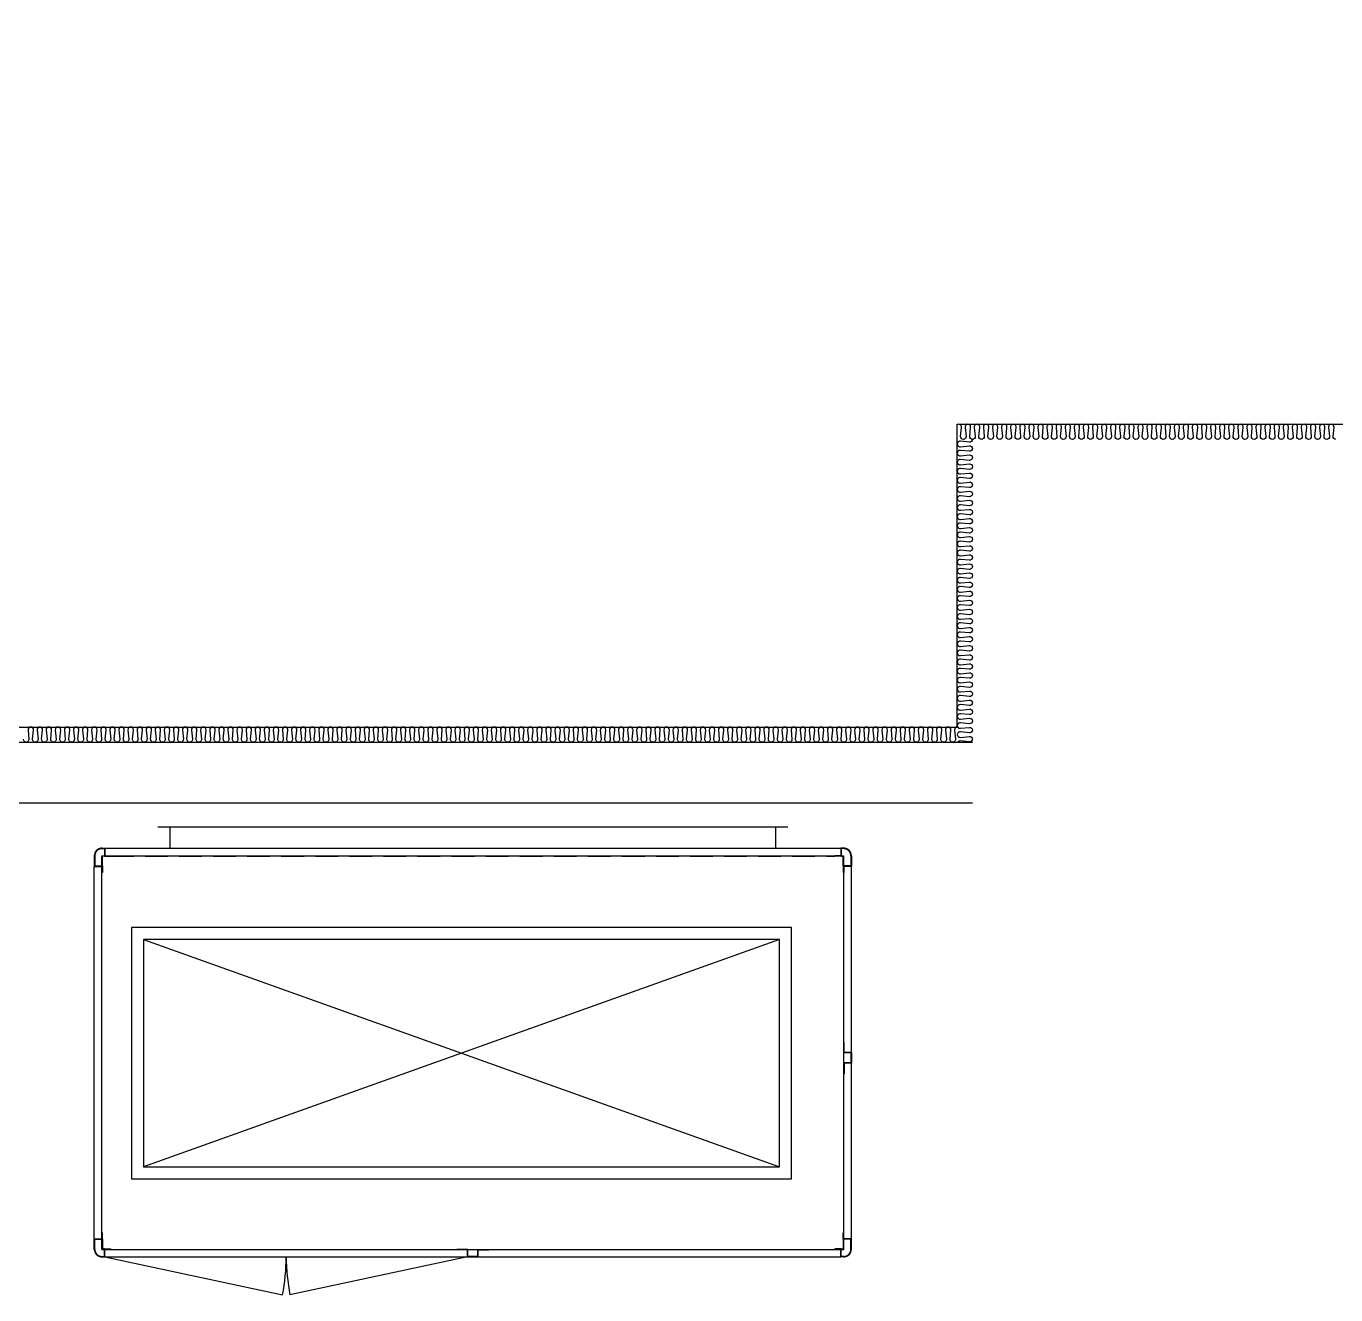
# Model space of a CAD drawing. Header units: millimetres. Extents: x -95754 to 177808, y 34455 to 150605.
# Drawn here: x 120229 to 124554, y 109880 to 114070 of the extents above; entities that cross this region are included whole.
import ezdxf

# ---------------------------------------------------------------- set-up
doc = ezdxf.new("R2010")
doc.units = ezdxf.units.MM
doc.header["$LTSCALE"] = 300
doc.linetypes.add('HIDDEN', pattern=[0.375, 0.25, -0.125])
for name, color, linetype in [('A-ETC-기계', 253, 'Continuous'), ('A-WALL-D', 7, 'Continuous'), ('ISL', 251, 'Continuous')]:
    doc.layers.add(name, color=color, linetype=linetype)

# ---------------------------------------------------------------- blocks, each defined once
blk = doc.blocks.new('A$C7EEB4B3A')
at = {"color": 0, "linetype": 'HIDDEN'}
for p, q in [((36.2, 25), (0, 25)), ((0, 25), (0, 23.8)), ((36.2, 1.2), (36.2, 25)), ((36.2, 1.2), (68.8, 1.2)), ((68.8, 1.2), (68.8, 25)), ((68.8, 25), (105, 25)), ((105, 25), (105, 23.8))]:
    blk.add_line(p, q, dxfattribs=at)
at = {"color": 0}
for p, q in [((35, 23.8), (0, 23.8)), ((35, 0), (35, 23.8)), ((35, 0), (70, 0)), ((70, 0), (70, 23.8)), ((70, 23.8), (105, 23.8))]:
    blk.add_line(p, q, dxfattribs=at)
blk = doc.blocks.new('G$C2C1B598D')
at = {"color": 0}
for p, q in [((-1040, 70), (1040, 70)), ((-1000, 0), (-1000, 70)), ((1000, 70), (1000, 0)), ((-1225, 0), (-1215, 0)), ((-1215, 0), (-1215, -25)), ((-1215, 0), (1215, 0)), ((-1040, 0), (1040, 0)), ((1225, 0), (1215, 0)), ((1215, 0), (1215, -25)), ((-1250, -25), (-1250, -60)), ((-1215, -25), (-1195, -25)), ((1215, -25), (1195, -25)), ((1250, -25), (1250, -60)), ((-1250, -60), (-1225, -60)), ((-1250, -1290.1), (-1250, -60)), ((-1225, -60), (-1225, -80)), ((1250, -60), (1225, -60)), ((1225, -60), (1225, -80)), ((1250, -1290.1), (1250, -60)), ((-1127.5, -262.1), (-1127.5, -1092.1)), ((1052.5, -262.1), (-1127.5, -262.1)), ((-1087.5, -302.1), (-1087.5, -1052.1)), ((-1087.5, -302.1), (1012.5, -1052.1)), ((1012.5, -302.1), (-1087.5, -1052.1)), ((1012.5, -302.1), (-1087.5, -302.1)), ((1012.5, -1052.1), (1012.5, -302.1)), ((1052.5, -1092.1), (1052.5, -262.1)), ((-1087.5, -1052.1), (1012.5, -1052.1)), ((-1127.5, -1092.1), (1052.5, -1092.1)), ((-1250, -1325.1), (-1250, -1290.1)), ((-1250, -1290.1), (-1225, -1290.1)), ((-1225, -1290.1), (-1225, -1270.1)), ((1225, -1290.1), (1225, -1270.1)), ((1250, -1290.1), (1225, -1290.1)), ((1250, -1325.1), (1250, -1290.1)), ((-1215, -1350.1), (-1215, -1325.1)), ((-1215, -1325.1), (-1195, -1325.1)), ((1215, -1325.1), (1195, -1325.1)), ((1215, -1350.1), (1215, -1325.1)), ((-1225, -1350.1), (-1215, -1350.1)), ((-1215, -1350.1), (1215, -1350.1)), ((1225, -1350.1), (1215, -1350.1))]:
    blk.add_line(p, q, dxfattribs=at)
at = {"color": 0, "linetype": 'HIDDEN'}
for p, q in [((-1248.4, -25), (-1248.4, -58.4)), ((-1225, -1.6), (-1216.6, -1.6)), ((-1216.6, -1.6), (-1216.6, -26.6)), ((-1216.6, -26.6), (-1195, -26.6)), ((-1195, -26.6), (-1195, -25)), ((-1195, -26.6), (1195, -26.6)), ((1195, -26.6), (1195, -25)), ((1216.6, -26.6), (1195, -26.6)), ((1225, -1.6), (1216.6, -1.6)), ((1216.6, -1.6), (1216.6, -26.6)), ((1248.4, -25), (1248.4, -58.4)), ((-1248.4, -58.4), (-1223.4, -58.4)), ((-1223.4, -80), (-1225, -80)), ((-1223.4, -58.4), (-1223.4, -80)), ((1248.4, -58.4), (1223.4, -58.4)), ((1223.4, -58.4), (1223.4, -80)), ((1223.4, -80), (1225, -80)), ((-1248.4, -1325.1), (-1248.4, -1291.7)), ((-1248.4, -1291.7), (-1223.4, -1291.7)), ((-1223.4, -1270.1), (-1225, -1270.1)), ((-1223.4, -1291.7), (-1223.4, -1270.1)), ((1223.4, -1291.7), (1223.4, -1270.1)), ((1223.4, -1270.1), (1225, -1270.1)), ((1248.4, -1291.7), (1223.4, -1291.7)), ((1248.4, -1325.1), (1248.4, -1291.7)), ((-1216.6, -1348.5), (-1216.6, -1323.5)), ((-1216.6, -1323.5), (-1195, -1323.5)), ((-1195, -1323.5), (-1195, -1325.1)), ((1216.6, -1323.5), (1195, -1323.5)), ((1195, -1323.5), (1195, -1325.1)), ((1216.6, -1348.5), (1216.6, -1323.5)), ((-1225, -1348.5), (-1216.6, -1348.5)), ((1225, -1348.5), (1216.6, -1348.5))]:
    blk.add_line(p, q, dxfattribs=at)
at = {"color": 0, "linetype": 'Continuous'}
for p, q in [((-1225, -1325.1), (-1225, -25)), ((-1225, -25), (1225, -25)), ((1225, -1325.1), (1225, -25)), ((-1225, -1325.1), (1225, -1325.1)), ((-1215, -1350.1), (-628.6, -1475.3)), ((-17.5, -1350), (-603.9, -1475.2))]:
    blk.add_line(p, q, dxfattribs=at)
at = {"color": 0, "linetype": 'ByBlock'}
for p, q in [((-1223.4, -58.4), (-1223.4, -26.6)), ((-1216.6, -26.6), (-1223.4, -26.6)), ((1216.6, -26.6), (1223.4, -26.6)), ((1223.4, -58.4), (1223.4, -26.6)), ((-1223.4, -1291.7), (-1223.4, -1323.5)), ((1223.4, -1291.7), (1223.4, -1323.5)), ((-1216.6, -1323.5), (-1223.4, -1323.5)), ((1216.6, -1323.5), (1223.4, -1323.5))]:
    blk.add_line(p, q, dxfattribs=at)
at = {"color": 0}
for centre, start, end in [((-1225, -25), 90, 180), ((1225, -25), 0, 90), ((-1225, -1325.1), 180, 270), ((1225, -1325.1), 270, 0)]:
    blk.add_arc(centre, 25, start, end, dxfattribs=at)
at = {"color": 0, "linetype": 'HIDDEN'}
for centre, start, end in [((-1225, -25), 90, 180.0029), ((1225, -25), 359.9971, 90), ((-1225, -1325.1), 179.9971, 270), ((1225, -1325.1), 270, 0.0029)]:
    blk.add_arc(centre, 23.4, start, end, dxfattribs=at)
at = {"color": 0, "linetype": 'Continuous'}
for centre, start, end in [((-1258.2, -1350.1), 348.7527, 0.0046), ((25.7, -1350), 179.9954, 191.2473)]:
    blk.add_arc(centre, 641.9, start, end, dxfattribs=at)
at = {"color": 0, "xscale": -1, "rotation": 89.99999999999997}
blk.add_blockref('A$C7EEB4B3A', (1250, -639.9), dxfattribs=at)
at = {"color": 0, "xscale": -1}
blk.add_blockref('A$C7EEB4B3A', (52.5, -1350.1), dxfattribs=at)
blk = doc.blocks.new('4F_기계장비')
at = {"layer": 'A-ETC-기계'}
blk.add_blockref('G$C2C1B598D', (29150, -37250), dxfattribs=at)

msp = doc.modelspace()

# ---------------------------------------------------------------- linework, layer by layer
at = {"layer": 'A-WALL-D'}
for p, q in [((115903.6, 111705), (123353.6, 111705)), ((115903.6, 111505), (123353.6, 111505))]:
    msp.add_line(p, q, dxfattribs=at)
at = {"layer": 'ISL'}
msp.add_lwpolyline([(102003.6, 124355), (102003.6, 124255), (115953.6, 124255), (115953.6, 111755), (123303.6, 111755), (123303.6, 112755), (124603.6, 112755), (124603.6, 111755), (134103.6, 111755), (134103.6, 112755), (134603.6, 112755), (134603.6, 112970)], dxfattribs=at)
at = {"layer": 'ISL', "elevation": 0}
for points in [[(124553.6, 112705, -0.44469), (124544.6, 112715), (124547.6, 112745, 1.108889), (124529.6, 112745), (124532.6, 112715, -0.44469), (124523.6, 112705, -0.44469), (124514.6, 112715), (124517.6, 112745, 1.108889), (124499.6, 112745), (124502.6, 112715, -0.44469), (124493.6, 112705, -0.44469), (124484.6, 112715), (124487.6, 112745, 1.108889), (124469.6, 112745), (124472.6, 112715, -0.44469), (124463.6, 112705, -0.44469), (124454.6, 112715), (124457.6, 112745, 1.108889), (124439.6, 112745), (124442.6, 112715, -0.44469), (124433.6, 112705, -0.44469), (124424.6, 112715), (124427.6, 112745, 1.108889), (124409.6, 112745), (124412.6, 112715, -0.44469), (124403.6, 112705, -0.44469), (124394.6, 112715), (124397.6, 112745, 1.108889), (124379.6, 112745), (124382.6, 112715, -0.44469), (124373.6, 112705, -0.44469), (124364.6, 112715), (124367.6, 112745, 1.108889), (124349.6, 112745), (124352.6, 112715, -0.44469), (124343.6, 112705, -0.44469), (124334.6, 112715), (124337.6, 112745, 1.108889), (124319.6, 112745), (124322.6, 112715, -0.44469), (124313.6, 112705, -0.44469), (124304.6, 112715), (124307.6, 112745, 1.108889), (124289.6, 112745), (124292.6, 112715, -0.44469), (124283.6, 112705, -0.44469), (124274.6, 112715), (124277.6, 112745, 1.108889), (124259.6, 112745), (124262.6, 112715, -0.44469), (124253.6, 112705, -0.44469), (124244.6, 112715), (124247.6, 112745, 1.108889), (124229.6, 112745), (124232.6, 112715, -0.44469), (124223.6, 112705, -0.44469), (124214.6, 112715), (124217.6, 112745, 1.108889), (124199.6, 112745), (124202.6, 112715, -0.44469), (124193.6, 112705, -0.44469), (124184.6, 112715), (124187.6, 112745, 1.108889), (124169.6, 112745), (124172.6, 112715, -0.44469), (124163.6, 112705, -0.44469), (124154.6, 112715), (124157.6, 112745, 1.108889), (124139.6, 112745), (124142.6, 112715, -0.44469), (124133.6, 112705, -0.44469), (124124.6, 112715), (124127.6, 112745, 1.108889), (124109.6, 112745), (124112.6, 112715, -0.44469), (124103.6, 112705, -0.44469), (124094.6, 112715), (124097.6, 112745, 1.108889), (124079.6, 112745), (124082.6, 112715, -0.44469), (124073.6, 112705, -0.44469), (124064.6, 112715), (124067.6, 112745, 1.108889), (124049.6, 112745), (124052.6, 112715, -0.44469), (124043.6, 112705, -0.44469), (124034.6, 112715), (124037.6, 112745, 1.108889), (124019.6, 112745), (124022.6, 112715, -0.44469), (124013.6, 112705, -0.44469), (124004.6, 112715), (124007.6, 112745, 1.108889), (123989.6, 112745), (123992.6, 112715, -0.44469), (123983.6, 112705, -0.44469), (123974.6, 112715), (123977.6, 112745, 1.108889), (123959.6, 112745), (123962.6, 112715, -0.44469), (123953.6, 112705, -0.44469), (123944.6, 112715), (123947.6, 112745, 1.108889), (123929.6, 112745), (123932.6, 112715, -0.44469), (123923.6, 112705, -0.44469), (123914.6, 112715), (123917.6, 112745, 1.108889), (123899.6, 112745), (123902.6, 112715, -0.44469), (123893.6, 112705, -0.44469), (123884.6, 112715), (123887.6, 112745, 1.108889), (123869.6, 112745), (123872.6, 112715, -0.44469), (123863.6, 112705, -0.44469), (123854.6, 112715), (123857.6, 112745, 1.108889), (123839.6, 112745), (123842.6, 112715, -0.44469), (123833.6, 112705, -0.44469), (123824.6, 112715), (123827.6, 112745, 1.108889), (123809.6, 112745), (123812.6, 112715, -0.44469), (123803.6, 112705, -0.44469), (123794.6, 112715), (123797.6, 112745, 1.108889), (123779.6, 112745), (123782.6, 112715, -0.44469), (123773.6, 112705, -0.44469), (123764.6, 112715), (123767.6, 112745, 1.108889), (123749.6, 112745), (123752.6, 112715, -0.44469), (123743.6, 112705, -0.44469), (123734.6, 112715), (123737.6, 112745, 1.108889), (123719.6, 112745), (123722.6, 112715, -0.44469), (123713.6, 112705, -0.44469), (123704.6, 112715), (123707.6, 112745, 1.108889), (123689.6, 112745), (123692.6, 112715, -0.44469), (123683.6, 112705, -0.44469), (123674.6, 112715), (123677.6, 112745, 1.108889), (123659.6, 112745), (123662.6, 112715, -0.44469), (123653.6, 112705, -0.44469), (123644.6, 112715), (123647.6, 112745, 1.108889), (123629.6, 112745), (123632.6, 112715, -0.44469), (123623.6, 112705, -0.44469), (123614.6, 112715), (123617.6, 112745, 1.108889), (123599.6, 112745), (123602.6, 112715, -0.44469), (123593.6, 112705, -0.44469), (123584.6, 112715), (123587.6, 112745, 1.108889), (123569.6, 112745), (123572.6, 112715, -0.44469), (123563.6, 112705, -0.44469), (123554.6, 112715), (123557.6, 112745, 1.108889), (123539.6, 112745), (123542.6, 112715, -0.44469), (123533.6, 112705, -0.44469), (123524.6, 112715), (123527.6, 112745, 1.108889), (123509.6, 112745), (123512.6, 112715, -0.44469), (123503.6, 112705, -0.44469), (123494.6, 112715), (123497.6, 112745, 1.108889), (123479.6, 112745), (123482.6, 112715, -0.44469), (123473.6, 112705, -0.44469), (123464.6, 112715), (123467.6, 112745, 1.108889), (123449.6, 112745), (123452.6, 112715, -0.44469), (123443.6, 112705, -0.44469), (123434.6, 112715), (123437.6, 112745, 1.108889), (123419.6, 112745), (123422.6, 112715, -0.44469), (123413.6, 112705, -0.44469), (123404.6, 112715), (123407.6, 112745, 1.108889), (123389.6, 112745), (123392.6, 112715, -0.44469), (123383.6, 112705, -0.44469), (123374.6, 112715), (123377.6, 112745, 1.108889), (123359.6, 112745), (123362.6, 112715, -0.44469), (123353.6, 112705, -0.44469), (123344.6, 112715), (123347.6, 112745, 1.108889), (123329.6, 112745), (123332.6, 112715, -0.44469), (123323.6, 112705, -0.44469), (123314.6, 112715), (123317.6, 112745, 0.633279), (123303.6, 112753.5, 0.633279)], [(123353.6, 112705, -0.44469), (123343.6, 112696), (123313.6, 112699, 1.108889), (123313.6, 112681), (123343.6, 112684, -0.44469), (123353.6, 112675, -0.44469), (123343.6, 112666), (123313.6, 112669, 1.108889), (123313.6, 112651), (123343.6, 112654, -0.44469), (123353.6, 112645, -0.44469), (123343.6, 112636), (123313.6, 112639, 1.108889), (123313.6, 112621), (123343.6, 112624, -0.44469), (123353.6, 112615, -0.44469), (123343.6, 112606), (123313.6, 112609, 1.108889), (123313.6, 112591), (123343.6, 112594, -0.44469), (123353.6, 112585, -0.44469), (123343.6, 112576), (123313.6, 112579, 1.108889), (123313.6, 112561), (123343.6, 112564, -0.44469), (123353.6, 112555, -0.44469), (123343.6, 112546), (123313.6, 112549, 1.108889), (123313.6, 112531), (123343.6, 112534, -0.44469), (123353.6, 112525, -0.44469), (123343.6, 112516), (123313.6, 112519, 1.108889), (123313.6, 112501), (123343.6, 112504, -0.44469), (123353.6, 112495, -0.44469), (123343.6, 112486), (123313.6, 112489, 1.108889), (123313.6, 112471), (123343.6, 112474, -0.44469), (123353.6, 112465, -0.44469), (123343.6, 112456), (123313.6, 112459, 1.108889), (123313.6, 112441), (123343.6, 112444, -0.44469), (123353.6, 112435, -0.44469), (123343.6, 112426), (123313.6, 112429, 1.108889), (123313.6, 112411), (123343.6, 112414, -0.44469), (123353.6, 112405, -0.44469), (123343.6, 112396), (123313.6, 112399, 1.108889), (123313.6, 112381), (123343.6, 112384, -0.44469), (123353.6, 112375, -0.44469), (123343.6, 112366), (123313.6, 112369, 1.108889), (123313.6, 112351), (123343.6, 112354, -0.44469), (123353.6, 112345, -0.44469), (123343.6, 112336), (123313.6, 112339, 1.108889), (123313.6, 112321), (123343.6, 112324, -0.44469), (123353.6, 112315, -0.44469), (123343.6, 112306), (123313.6, 112309, 1.108889), (123313.6, 112291), (123343.6, 112294, -0.44469), (123353.6, 112285, -0.44469), (123343.6, 112276), (123313.6, 112279, 1.108889), (123313.6, 112261), (123343.6, 112264, -0.44469), (123353.6, 112255, -0.44469), (123343.6, 112246), (123313.6, 112249, 1.108889), (123313.6, 112231), (123343.6, 112234, -0.44469), (123353.6, 112225, -0.44469), (123343.6, 112216), (123313.6, 112219, 1.108889), (123313.6, 112201), (123343.6, 112204, -0.44469), (123353.6, 112195, -0.44469), (123343.6, 112186), (123313.6, 112189, 1.108889), (123313.6, 112171), (123343.6, 112174, -0.44469), (123353.6, 112165, -0.44469), (123343.6, 112156), (123313.6, 112159, 1.108889), (123313.6, 112141), (123343.6, 112144, -0.44469), (123353.6, 112135, -0.44469), (123343.6, 112126), (123313.6, 112129, 1.108889), (123313.6, 112111), (123343.6, 112114, -0.44469), (123353.6, 112105, -0.44469), (123343.6, 112096), (123313.6, 112099, 1.108889), (123313.6, 112081), (123343.6, 112084, -0.44469), (123353.6, 112075, -0.44469), (123343.6, 112066), (123313.6, 112069, 1.108889), (123313.6, 112051), (123343.6, 112054, -0.44469), (123353.6, 112045, -0.44469), (123343.6, 112036), (123313.6, 112039, 1.108889), (123313.6, 112021), (123343.6, 112024, -0.44469), (123353.6, 112015, -0.44469), (123343.6, 112006), (123313.6, 112009, 1.108889), (123313.6, 111991), (123343.6, 111994, -0.44469), (123353.6, 111985, -0.44469), (123343.6, 111976), (123313.6, 111979, 1.108889), (123313.6, 111961), (123343.6, 111964, -0.44469), (123353.6, 111955, -0.44469), (123343.6, 111946), (123313.6, 111949, 1.108889), (123313.6, 111931), (123343.6, 111934, -0.44469), (123353.6, 111925, -0.44469), (123343.6, 111916), (123313.6, 111919, 1.108889), (123313.6, 111901), (123343.6, 111904, -0.44469), (123353.6, 111895, -0.44469), (123343.6, 111886), (123313.6, 111889, 1.108889), (123313.6, 111871), (123343.6, 111874, -0.44469), (123353.6, 111865, -0.44469), (123343.6, 111856), (123313.6, 111859, 1.108889), (123313.6, 111841), (123343.6, 111844, -0.44469), (123353.6, 111835, -0.44469), (123343.6, 111826), (123313.6, 111829, 1.108889), (123313.6, 111811), (123343.6, 111814, -0.44469), (123353.6, 111805, -0.44469), (123343.6, 111796), (123313.6, 111799, 1.108889), (123313.6, 111781), (123343.6, 111784, -0.44469), (123353.6, 111775, -0.44469), (123343.6, 111766), (123313.6, 111769, 1.108889), (123313.6, 111751), (123343.6, 111754, -0.44469), (123353.6, 111745, -0.44469), (123343.6, 111736), (123313.6, 111739, 1.108889), (123313.6, 111721), (123343.6, 111724, -0.44469), (123353.6, 111715, -0.44469), (123343.6, 111706), (123313.6, 111709, 0.278734), (123305.1, 111705, 0.278734)]]:
    msp.add_lwpolyline(points, format="xyb", dxfattribs=at)
at = {"layer": 'ISL'}
msp.add_lwpolyline([(123303.6, 111755, 0.44469), (123294.6, 111745), (123297.6, 111715, -1.108889), (123279.6, 111715), (123282.6, 111745, 0.44469), (123273.6, 111755, 0.44469), (123264.6, 111745), (123267.6, 111715, -1.108889), (123249.6, 111715), (123252.6, 111745, 0.44469), (123243.6, 111755, 0.44469), (123234.6, 111745), (123237.6, 111715, -1.108889), (123219.6, 111715), (123222.6, 111745, 0.44469), (123213.6, 111755, 0.44469), (123204.6, 111745), (123207.6, 111715, -1.108889), (123189.6, 111715), (123192.6, 111745, 0.44469), (123183.6, 111755, 0.44469), (123174.6, 111745), (123177.6, 111715, -1.108889), (123159.6, 111715), (123162.6, 111745, 0.44469), (123153.6, 111755, 0.44469), (123144.6, 111745), (123147.6, 111715, -1.108889), (123129.6, 111715), (123132.6, 111745, 0.44469), (123123.6, 111755, 0.44469), (123114.6, 111745), (123117.6, 111715, -1.108889), (123099.6, 111715), (123102.6, 111745, 0.44469), (123093.6, 111755, 0.44469), (123084.6, 111745), (123087.6, 111715, -1.108889), (123069.6, 111715), (123072.6, 111745, 0.44469), (123063.6, 111755, 0.44469), (123054.6, 111745), (123057.6, 111715, -1.108889), (123039.6, 111715), (123042.6, 111745, 0.44469), (123033.6, 111755, 0.44469), (123024.6, 111745), (123027.6, 111715, -1.108889), (123009.6, 111715), (123012.6, 111745, 0.44469), (123003.6, 111755, 0.44469), (122994.6, 111745), (122997.6, 111715, -1.108889), (122979.6, 111715), (122982.6, 111745, 0.44469), (122973.6, 111755, 0.44469), (122964.6, 111745), (122967.6, 111715, -1.108889), (122949.6, 111715), (122952.6, 111745, 0.44469), (122943.6, 111755, 0.44469), (122934.6, 111745), (122937.6, 111715, -1.108889), (122919.6, 111715), (122922.6, 111745, 0.44469), (122913.6, 111755, 0.44469), (122904.6, 111745), (122907.6, 111715, -1.108889), (122889.6, 111715), (122892.6, 111745, 0.44469), (122883.6, 111755, 0.44469), (122874.6, 111745), (122877.6, 111715, -1.108889), (122859.6, 111715), (122862.6, 111745, 0.44469), (122853.6, 111755, 0.44469), (122844.6, 111745), (122847.6, 111715, -1.108889), (122829.6, 111715), (122832.6, 111745, 0.44469), (122823.6, 111755, 0.44469), (122814.6, 111745), (122817.6, 111715, -1.108889), (122799.6, 111715), (122802.6, 111745, 0.44469), (122793.6, 111755, 0.44469), (122784.6, 111745), (122787.6, 111715, -1.108889), (122769.6, 111715), (122772.6, 111745, 0.44469), (122763.6, 111755, 0.44469), (122754.6, 111745), (122757.6, 111715, -1.108889), (122739.6, 111715), (122742.6, 111745, 0.44469), (122733.6, 111755, 0.44469), (122724.6, 111745), (122727.6, 111715, -1.108889), (122709.6, 111715), (122712.6, 111745, 0.44469), (122703.6, 111755, 0.44469), (122694.6, 111745), (122697.6, 111715, -1.108889), (122679.6, 111715), (122682.6, 111745, 0.44469), (122673.6, 111755, 0.44469), (122664.6, 111745), (122667.6, 111715, -1.108889), (122649.6, 111715), (122652.6, 111745, 0.44469), (122643.6, 111755, 0.44469), (122634.6, 111745), (122637.6, 111715, -1.108889), (122619.6, 111715), (122622.6, 111745, 0.44469), (122613.6, 111755, 0.44469), (122604.6, 111745), (122607.6, 111715, -1.108889), (122589.6, 111715), (122592.6, 111745, 0.44469), (122583.6, 111755, 0.44469), (122574.6, 111745), (122577.6, 111715, -1.108889), (122559.6, 111715), (122562.6, 111745, 0.44469), (122553.6, 111755, 0.44469), (122544.6, 111745), (122547.6, 111715, -1.108889), (122529.6, 111715), (122532.6, 111745, 0.44469), (122523.6, 111755, 0.44469), (122514.6, 111745), (122517.6, 111715, -1.108889), (122499.6, 111715), (122502.6, 111745, 0.44469), (122493.6, 111755, 0.44469), (122484.6, 111745), (122487.6, 111715, -1.108889), (122469.6, 111715), (122472.6, 111745, 0.44469), (122463.6, 111755, 0.44469), (122454.6, 111745), (122457.6, 111715, -1.108889), (122439.6, 111715), (122442.6, 111745, 0.44469), (122433.6, 111755, 0.44469), (122424.6, 111745), (122427.6, 111715, -1.108889), (122409.6, 111715), (122412.6, 111745, 0.44469), (122403.6, 111755, 0.44469), (122394.6, 111745), (122397.6, 111715, -1.108889), (122379.6, 111715), (122382.6, 111745, 0.44469), (122373.6, 111755, 0.44469), (122364.6, 111745), (122367.6, 111715, -1.108889), (122349.6, 111715), (122352.6, 111745, 0.44469), (122343.6, 111755, 0.44469), (122334.6, 111745), (122337.6, 111715, -1.108889), (122319.6, 111715), (122322.6, 111745, 0.44469), (122313.6, 111755, 0.44469), (122304.6, 111745), (122307.6, 111715, -1.108889), (122289.6, 111715), (122292.6, 111745, 0.44469), (122283.6, 111755, 0.44469), (122274.6, 111745), (122277.6, 111715, -1.108889), (122259.6, 111715), (122262.6, 111745, 0.44469), (122253.6, 111755, 0.44469), (122244.6, 111745), (122247.6, 111715, -1.108889), (122229.6, 111715), (122232.6, 111745, 0.44469), (122223.6, 111755, 0.44469), (122214.6, 111745), (122217.6, 111715, -1.108889), (122199.6, 111715), (122202.6, 111745, 0.44469), (122193.6, 111755, 0.44469), (122184.6, 111745), (122187.6, 111715, -1.108889), (122169.6, 111715), (122172.6, 111745, 0.44469), (122163.6, 111755, 0.44469), (122154.6, 111745), (122157.6, 111715, -1.108889), (122139.6, 111715), (122142.6, 111745, 0.44469), (122133.6, 111755, 0.44469), (122124.6, 111745), (122127.6, 111715, -1.108889), (122109.6, 111715), (122112.6, 111745, 0.44469), (122103.6, 111755, 0.44469), (122094.6, 111745), (122097.6, 111715, -1.108889), (122079.6, 111715), (122082.6, 111745, 0.44469), (122073.6, 111755, 0.44469), (122064.6, 111745), (122067.6, 111715, -1.108889), (122049.6, 111715), (122052.6, 111745, 0.44469), (122043.6, 111755, 0.44469), (122034.6, 111745), (122037.6, 111715, -1.108889), (122019.6, 111715), (122022.6, 111745, 0.44469), (122013.6, 111755, 0.44469), (122004.6, 111745), (122007.6, 111715, -1.108889), (121989.6, 111715), (121992.6, 111745, 0.44469), (121983.6, 111755, 0.44469), (121974.6, 111745), (121977.6, 111715, -1.108889), (121959.6, 111715), (121962.6, 111745, 0.44469), (121953.6, 111755, 0.44469), (121944.6, 111745), (121947.6, 111715, -1.108889), (121929.6, 111715), (121932.6, 111745, 0.44469), (121923.6, 111755, 0.44469), (121914.6, 111745), (121917.6, 111715, -1.108889), (121899.6, 111715), (121902.6, 111745, 0.44469), (121893.6, 111755, 0.44469), (121884.6, 111745), (121887.6, 111715, -1.108889), (121869.6, 111715), (121872.6, 111745, 0.44469), (121863.6, 111755, 0.44469), (121854.6, 111745), (121857.6, 111715, -1.108889), (121839.6, 111715), (121842.6, 111745, 0.44469), (121833.6, 111755, 0.44469), (121824.6, 111745), (121827.6, 111715, -1.108889), (121809.6, 111715), (121812.6, 111745, 0.44469), (121803.6, 111755, 0.44469), (121794.6, 111745), (121797.6, 111715, -1.108889), (121779.6, 111715), (121782.6, 111745, 0.44469), (121773.6, 111755, 0.44469), (121764.6, 111745), (121767.6, 111715, -1.108889), (121749.6, 111715), (121752.6, 111745, 0.44469), (121743.6, 111755, 0.44469), (121734.6, 111745), (121737.6, 111715, -1.108889), (121719.6, 111715), (121722.6, 111745, 0.44469), (121713.6, 111755, 0.44469), (121704.6, 111745), (121707.6, 111715, -1.108889), (121689.6, 111715), (121692.6, 111745, 0.44469), (121683.6, 111755, 0.44469), (121674.6, 111745), (121677.6, 111715, -1.108889), (121659.6, 111715), (121662.6, 111745, 0.44469), (121653.6, 111755, 0.44469), (121644.6, 111745), (121647.6, 111715, -1.108889), (121629.6, 111715), (121632.6, 111745, 0.44469), (121623.6, 111755, 0.44469), (121614.6, 111745), (121617.6, 111715, -1.108889), (121599.6, 111715), (121602.6, 111745, 0.44469), (121593.6, 111755, 0.44469), (121584.6, 111745), (121587.6, 111715, -1.108889), (121569.6, 111715), (121572.6, 111745, 0.44469), (121563.6, 111755, 0.44469), (121554.6, 111745), (121557.6, 111715, -1.108889), (121539.6, 111715), (121542.6, 111745, 0.44469), (121533.6, 111755, 0.44469), (121524.6, 111745), (121527.6, 111715, -1.108889), (121509.6, 111715), (121512.6, 111745, 0.44469), (121503.6, 111755, 0.44469), (121494.6, 111745), (121497.6, 111715, -1.108889), (121479.6, 111715), (121482.6, 111745, 0.44469), (121473.6, 111755, 0.44469), (121464.6, 111745), (121467.6, 111715, -1.108889), (121449.6, 111715), (121452.6, 111745, 0.44469), (121443.6, 111755, 0.44469), (121434.6, 111745), (121437.6, 111715, -1.108889), (121419.6, 111715), (121422.6, 111745, 0.44469), (121413.6, 111755, 0.44469), (121404.6, 111745), (121407.6, 111715, -1.108889), (121389.6, 111715), (121392.6, 111745, 0.44469), (121383.6, 111755, 0.44469), (121374.6, 111745), (121377.6, 111715, -1.108889), (121359.6, 111715), (121362.6, 111745, 0.44469), (121353.6, 111755, 0.44469), (121344.6, 111745), (121347.6, 111715, -1.108889), (121329.6, 111715), (121332.6, 111745, 0.44469), (121323.6, 111755, 0.44469), (121314.6, 111745), (121317.6, 111715, -1.108889), (121299.6, 111715), (121302.6, 111745, 0.44469), (121293.6, 111755, 0.44469), (121284.6, 111745), (121287.6, 111715, -1.108889), (121269.6, 111715), (121272.6, 111745, 0.44469), (121263.6, 111755, 0.44469), (121254.6, 111745), (121257.6, 111715, -1.108889), (121239.6, 111715), (121242.6, 111745, 0.44469), (121233.6, 111755, 0.44469), (121224.6, 111745), (121227.6, 111715, -1.108889), (121209.6, 111715), (121212.6, 111745, 0.44469), (121203.6, 111755, 0.44469), (121194.6, 111745), (121197.6, 111715, -1.108889), (121179.6, 111715), (121182.6, 111745, 0.44469), (121173.6, 111755, 0.44469), (121164.6, 111745), (121167.6, 111715, -1.108889), (121149.6, 111715), (121152.6, 111745, 0.44469), (121143.6, 111755, 0.44469), (121134.6, 111745), (121137.6, 111715, -1.108889), (121119.6, 111715), (121122.6, 111745, 0.44469), (121113.6, 111755, 0.44469), (121104.6, 111745), (121107.6, 111715, -1.108889), (121089.6, 111715), (121092.6, 111745, 0.44469), (121083.6, 111755, 0.44469), (121074.6, 111745), (121077.6, 111715, -1.108889), (121059.6, 111715), (121062.6, 111745, 0.44469), (121053.6, 111755, 0.44469), (121044.6, 111745), (121047.6, 111715, -1.108889), (121029.6, 111715), (121032.6, 111745, 0.44469), (121023.6, 111755, 0.44469), (121014.6, 111745), (121017.6, 111715, -1.108889), (120999.6, 111715), (121002.6, 111745, 0.44469), (120993.6, 111755, 0.44469), (120984.6, 111745), (120987.6, 111715, -1.108889), (120969.6, 111715), (120972.6, 111745, 0.44469), (120963.6, 111755, 0.44469), (120954.6, 111745), (120957.6, 111715, -1.108889), (120939.6, 111715), (120942.6, 111745, 0.44469), (120933.6, 111755, 0.44469), (120924.6, 111745), (120927.6, 111715, -1.108889), (120909.6, 111715), (120912.6, 111745, 0.44469), (120903.6, 111755, 0.44469), (120894.6, 111745), (120897.6, 111715, -1.108889), (120879.6, 111715), (120882.6, 111745, 0.44469), (120873.6, 111755, 0.44469), (120864.6, 111745), (120867.6, 111715, -1.108889), (120849.6, 111715), (120852.6, 111745, 0.44469), (120843.6, 111755, 0.44469), (120834.6, 111745), (120837.6, 111715, -1.108889), (120819.6, 111715), (120822.6, 111745, 0.44469), (120813.6, 111755, 0.44469), (120804.6, 111745), (120807.6, 111715, -1.108889), (120789.6, 111715), (120792.6, 111745, 0.44469), (120783.6, 111755, 0.44469), (120774.6, 111745), (120777.6, 111715, -1.108889), (120759.6, 111715), (120762.6, 111745, 0.44469), (120753.6, 111755, 0.44469), (120744.6, 111745), (120747.6, 111715, -1.108889), (120729.6, 111715), (120732.6, 111745, 0.44469), (120723.6, 111755, 0.44469), (120714.6, 111745), (120717.6, 111715, -1.108889), (120699.6, 111715), (120702.6, 111745, 0.44469), (120693.6, 111755, 0.44469), (120684.6, 111745), (120687.6, 111715, -1.108889), (120669.6, 111715), (120672.6, 111745, 0.44469), (120663.6, 111755, 0.44469), (120654.6, 111745), (120657.6, 111715, -1.108889), (120639.6, 111715), (120642.6, 111745, 0.44469), (120633.6, 111755, 0.44469), (120624.6, 111745), (120627.6, 111715, -1.108889), (120609.6, 111715), (120612.6, 111745, 0.44469), (120603.6, 111755, 0.44469), (120594.6, 111745), (120597.6, 111715, -1.108889), (120579.6, 111715), (120582.6, 111745, 0.44469), (120573.6, 111755, 0.44469), (120564.6, 111745), (120567.6, 111715, -1.108889), (120549.6, 111715), (120552.6, 111745, 0.44469), (120543.6, 111755, 0.44469), (120534.6, 111745), (120537.6, 111715, -1.108889), (120519.6, 111715), (120522.6, 111745, 0.44469), (120513.6, 111755, 0.44469), (120504.6, 111745), (120507.6, 111715, -1.108889), (120489.6, 111715), (120492.6, 111745, 0.44469), (120483.6, 111755, 0.44469), (120474.6, 111745), (120477.6, 111715, -1.108889), (120459.6, 111715), (120462.6, 111745, 0.44469), (120453.6, 111755, 0.44469), (120444.6, 111745), (120447.6, 111715, -1.108889), (120429.6, 111715), (120432.6, 111745, 0.44469), (120423.6, 111755, 0.44469), (120414.6, 111745), (120417.6, 111715, -1.108889), (120399.6, 111715), (120402.6, 111745, 0.44469), (120393.6, 111755, 0.44469), (120384.6, 111745), (120387.6, 111715, -1.108889), (120369.6, 111715), (120372.6, 111745, 0.44469), (120363.6, 111755, 0.44469), (120354.6, 111745), (120357.6, 111715, -1.108889), (120339.6, 111715), (120342.6, 111745, 0.44469), (120333.6, 111755, 0.44469), (120324.6, 111745), (120327.6, 111715, -1.108889), (120309.6, 111715), (120312.6, 111745, 0.44469), (120303.6, 111755, 0.44469), (120294.6, 111745), (120297.6, 111715, -1.108889), (120279.6, 111715), (120282.6, 111745, 0.44469), (120273.6, 111755, 0.44469), (120264.6, 111745), (120267.6, 111715, -1.108889), (120249.6, 111715), (120252.6, 111745, 0.44469), (120243.6, 111755, 0.44469), (120234.6, 111745), (120237.6, 111715, -1.108889), (120219.6, 111715)], format="xyb", dxfattribs=at)

# ---------------------------------------------------------------- block references
at = {"layer": 'A-ETC-기계'}
msp.add_blockref('4F_기계장비', (92553.6, 148605), dxfattribs=at)

doc.saveas('drawing.dxf')
